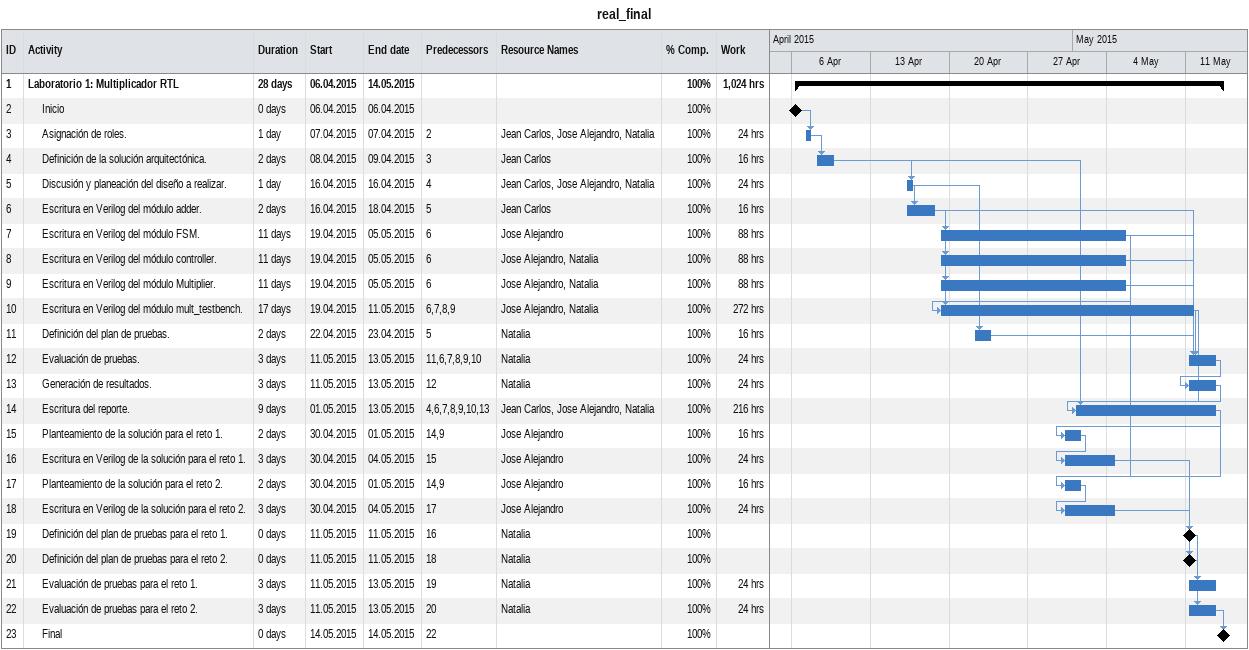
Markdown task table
real_final

| ID | Level | Task | Duration | Start | Finish | Predecessors | Resources | % complete | Work (h) |
|---|---|---|---|---|---|---|---|---|---|
| 1 | 1 | **Laboratorio 1: Multiplicador RTL** | 28d | 2015-04-06 | 2015-05-14 |  |  | 100 | 1024 |
| 2 | 2 | Inicio | 0d | 2015-04-06 | 2015-04-06 |  |  | 100 |  |
| 3 | 2 | Asignación de roles. | 1d | 2015-04-07 | 2015-04-07 | 2 | Jean Carlos, Jose Alejandro, Natalia | 100 | 24 |
| 4 | 2 | Definición de la solución arquitectónica. | 2d | 2015-04-08 | 2015-04-09 | 3 | Jean Carlos | 100 | 16 |
| 5 | 2 | Discusión y planeación del diseño a realizar. | 1d | 2015-04-16 | 2015-04-16 | 4 | Jean Carlos, Jose Alejandro, Natalia | 100 | 24 |
| 6 | 2 | Escritura en Verilog del módulo adder. | 2d | 2015-04-16 | 2015-04-18 | 5 | Jean Carlos | 100 | 16 |
| 7 | 2 | Escritura en Verilog del módulo FSM. | 11d | 2015-04-19 | 2015-05-05 | 6 | Jose Alejandro | 100 | 88 |
| 8 | 2 | Escritura en Verilog del módulo controller. | 11d | 2015-04-19 | 2015-05-05 | 6 | Jose Alejandro, Natalia | 100 | 88 |
| 9 | 2 | Escritura en Verilog del módulo Multiplier. | 11d | 2015-04-19 | 2015-05-05 | 6 | Jose Alejandro, Natalia | 100 | 88 |
| 10 | 2 | Escritura en Verilog del módulo mult_testbench. | 17d | 2015-04-19 | 2015-05-11 | 6, 7, 8, 9 | Jose Alejandro, Natalia | 100 | 272 |
| 11 | 2 | Definición del plan de pruebas. | 2d | 2015-04-22 | 2015-04-23 | 5 | Natalia | 100 | 16 |
| 12 | 2 | Evaluación de pruebas. | 3d | 2015-05-11 | 2015-05-13 | 11, 6, 7, 8, 9, 10 | Natalia | 100 | 24 |
| 13 | 2 | Generación de resultados. | 3d | 2015-05-11 | 2015-05-13 | 12 | Natalia | 100 | 24 |
| 14 | 2 | Escritura del reporte. | 9d | 2015-05-01 | 2015-05-13 | 4, 6, 7, 8, 9, 10, 13 | Jean Carlos, Jose Alejandro, Natalia | 100 | 216 |
| 15 | 2 | Planteamiento de la solución para el reto 1. | 2d | 2015-04-30 | 2015-05-01 | 14, 9 | Jose Alejandro | 100 | 16 |
| 16 | 2 | Escritura en Verilog de la solución para el reto 1. | 3d | 2015-04-30 | 2015-05-04 | 15 | Jose Alejandro | 100 | 24 |
| 17 | 2 | Planteamiento de la solución para el reto 2. | 2d | 2015-04-30 | 2015-05-01 | 14, 9 | Jose Alejandro | 100 | 16 |
| 18 | 2 | Escritura en Verilog de la solución para el reto 2. | 3d | 2015-04-30 | 2015-05-04 | 17 | Jose Alejandro | 100 | 24 |
| 19 | 2 | Definición del plan de pruebas para el reto 1. | 0d | 2015-05-11 | 2015-05-11 | 16 | Natalia | 100 |  |
| 20 | 2 | Definición del plan de pruebas para el reto 2. | 0d | 2015-05-11 | 2015-05-11 | 18 | Natalia | 100 |  |
| 21 | 2 | Evaluación de pruebas para el reto 1. | 3d | 2015-05-11 | 2015-05-13 | 19 | Natalia | 100 | 24 |
| 22 | 2 | Evaluación de pruebas para el reto 2. | 3d | 2015-05-11 | 2015-05-13 | 20 | Natalia | 100 | 24 |
| 23 | 2 | Final | 0d | 2015-05-14 | 2015-05-14 | 22 |  | 100 |  |
